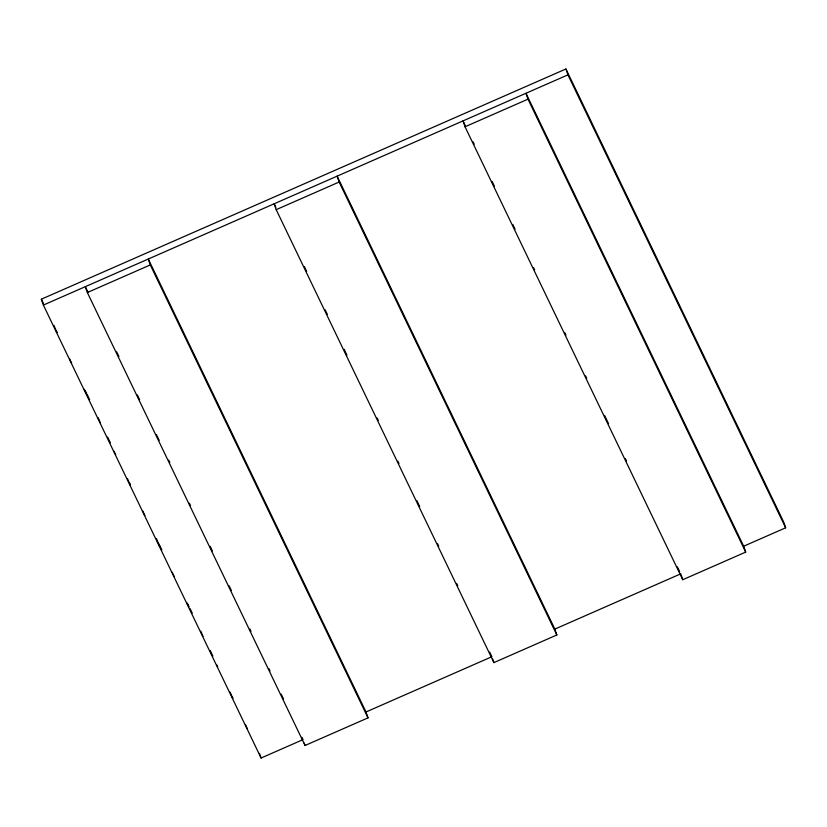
<?xml version="1.0" encoding="UTF-8"?>
<svg xmlns="http://www.w3.org/2000/svg" width="827" height="827" viewBox="0 0 827 827"><rect width="100%" height="100%" fill="white"/><g stroke="black" fill="none" stroke-linecap="round" stroke-linejoin="round"><path stroke-width="1.24" d="M301.927 737.281L303.044 739.607L261.074 758.028L43.366 305.08L41.35 299.198L565.926 68.972L783.634 521.92L785.65 527.802L743.68 546.213L745.696 552.095L682.751 579.727L465.032 126.779L463.027 120.897L465.26 125.559M43.366 305.08L567.932 74.854L565.926 68.972M87.342 292.541L150.287 264.919L148.281 259.037L365.989 711.985L368.005 717.857L305.06 745.489L87.342 292.541L85.326 286.659M276.187 209.665L339.142 182.033L337.127 176.151L554.834 629.099L556.85 634.981L493.905 662.603L276.187 209.665L274.171 203.783L275.856 207.277M465.032 126.779L527.988 99.157L525.972 93.275L743.68 546.213M365.989 711.985L491.889 656.721L489.646 652.069M554.834 629.099L680.735 573.845L682.751 579.727M567.932 74.854L785.65 527.802M527.988 99.157L745.696 552.095M473.096 141.862L474.212 144.187M492.127 181.444L494.36 186.106M512.833 224.53L515.076 229.193M533.539 267.617L534.656 269.943M564.882 332.816L565.999 335.142M585.588 375.903L586.715 378.228M604.62 415.485L608.538 423.641M625.326 458.572L626.442 460.897M677.375 566.857L679.618 571.519M339.142 182.033L556.85 634.981M304.398 266.656L306.641 271.318M325.104 309.743L327.347 314.394M344.135 349.325L346.937 355.155M377.153 418.028L378.28 420.354M397.859 461.115L398.986 463.44M416.891 500.697L419.692 506.517M437.597 543.784L438.723 546.109M456.628 583.366L457.745 585.702M150.287 264.919L368.005 717.857M85.884 287.827L88.127 292.489M116.669 351.868L118.912 356.53M137.375 394.955L139.618 399.606M156.406 434.537L159.208 440.357M168.718 460.153L169.845 462.489M189.424 503.24L190.551 505.566M210.141 546.316L212.374 550.978M229.162 585.909L231.405 590.571M249.878 628.996L250.994 631.321M268.899 668.578L270.026 670.904M281.211 694.194L283.454 698.856M41.35 299.198L43.531 303.747M86.949 394.065L89.678 399.751M107.613 437.049L110.342 442.734M159.673 545.365L161.854 549.914M190.076 608.61L192.257 613.158M210.182 650.456L212.921 656.142M69.571 358.763L71.66 363.115M84.22 389.248L86.318 393.6L85.315 390.664M100.449 423L98.206 417.769M114.054 451.304L115.625 454.571M142.844 511.189L144.932 515.552M172.15 572.17L174.239 576.522M186.799 602.656L188.897 607.008L187.884 604.072M203.029 636.408L200.785 631.177M216.633 664.712L217.677 666.893M245.412 724.597L247.511 728.949M492.696 659.078L493.905 662.603M304.253 743.132L305.06 745.489M259.461 753.325L261.074 758.028M232.18 696.51L232.852 698.464L230.092 692.147M158.918 544.073L159.59 546.037L156.489 538.739M129.612 483.102L130.284 485.056L127.513 478.75M56.339 330.666L57.011 332.63L53.91 325.331"/></g></svg>
